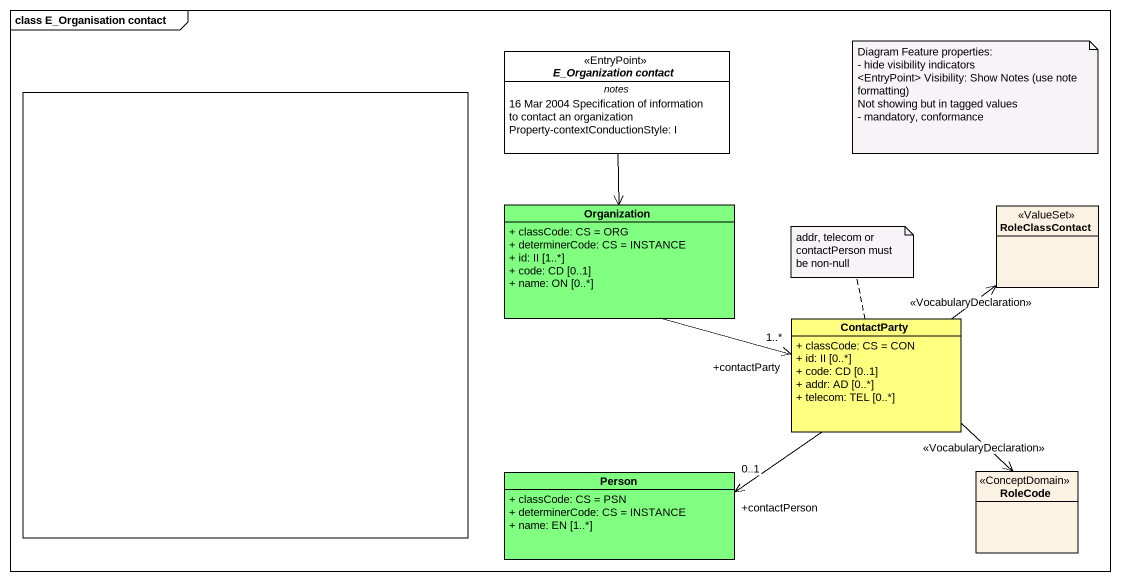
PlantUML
@startuml
mainframe class E_Organisation contact
allowmixing
hide circle
hide empty members
skinparam classAttributeIconSize 0
interface "E_Organization contact" as E_Organization_contact <<EntryPoint>> #FFFFFF {
  -- notes --
  16 Mar 2004 Specification of information to contact an organization Property-contextConductionStyle: I
}
rectangle " " as rectangle1
class Organization #80FF80 {
  + classCode: CS = ORG
  + determinerCode: CS = INSTANCE
  + id: II [1..*]
  + code: CD [0..1]
  + name: ON [0..*]
}
class RoleClassContact <<ValueSet>>
class ContactParty #FFFF80 {
  + classCode: CS = CON
  + id: II [0..*]
  + code: CD [0..1]
  + addr: AD [0..*]
  + telecom: TEL [0..*]
}
class "Person" as Person_ #80FF80 {
  + classCode: CS = PSN
  + determinerCode: CS = INSTANCE
  + name: EN [1..*]
}
class RoleCode <<ConceptDomain>>
E_Organization_contact --> Organization
Organization -right-> "+contactParty\n1..*" ContactParty
ContactParty -up-> RoleClassContact : <<VocabularyDeclaration>>
ContactParty -left-> "+contactPerson\n0..1" Person_
ContactParty --> RoleCode : <<VocabularyDeclaration>>
note as N1
  Diagram Feature properties:
  - hide visibility indicators
  <EntryPoint> Visibility: Show Notes (use note formatting)
  Not showing but in tagged values
  - mandatory, conformance
end note
note top of ContactParty : addr, telecom or contactPerson must be non-null
@enduml
